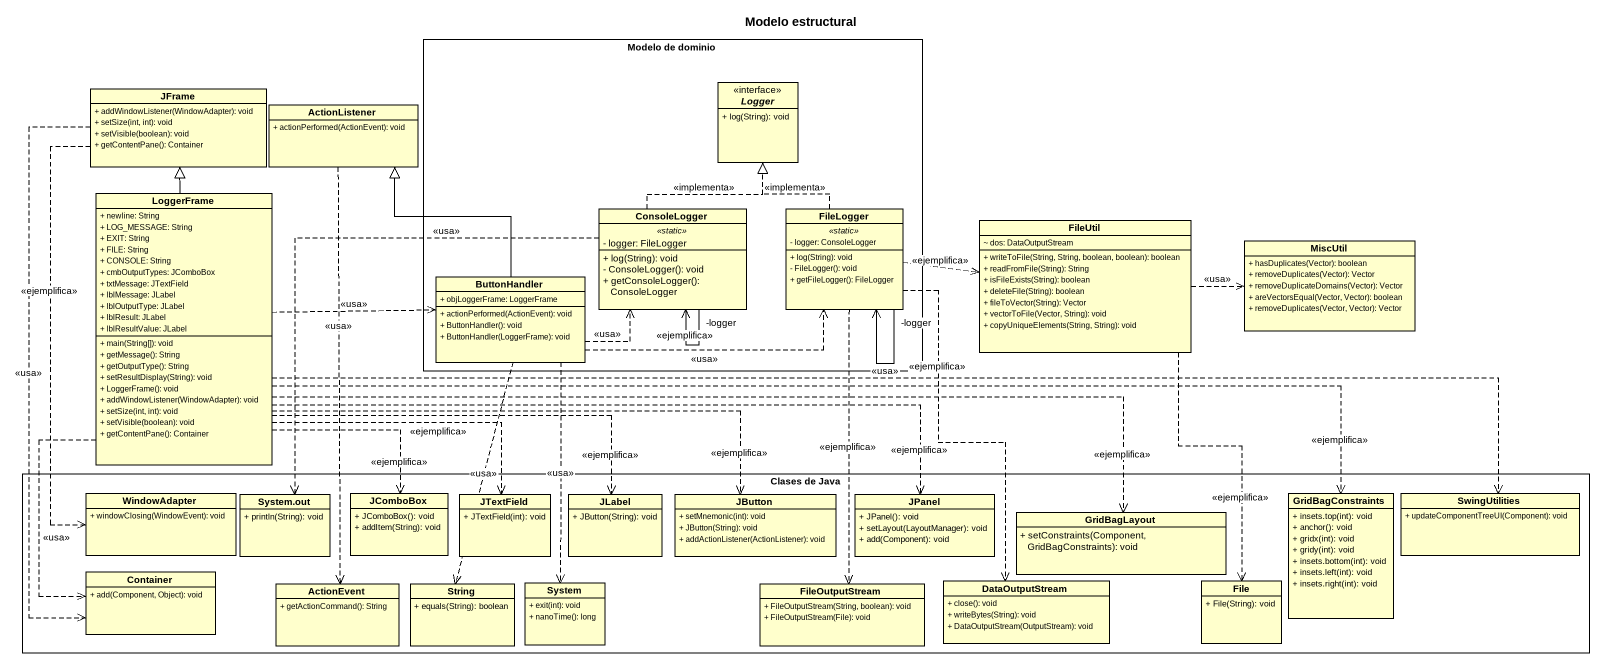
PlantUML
@startuml
title Modelo estructural
hide circle
hide empty members
skinparam classAttributeIconSize 0
rectangle "Modelo de dominio" as Modelo_de_dominio {
  interface Logger {
    + log(String): void
  }
  class ConsoleLogger {
    .. <<static>> ..
    - logger: FileLogger
    --
    + log(String): void
    - ConsoleLogger(): void
    + getConsoleLogger(): ConsoleLogger
  }
  class FileLogger {
    .. <<static>> ..
    - logger: ConsoleLogger
    --
    + log(String): void
    - FileLogger(): void
    + getFileLogger(): FileLogger
  }
  class ButtonHandler {
    + objLoggerFrame: LoggerFrame
    + actionPerformed(ActionEvent): void
    + ButtonHandler(): void
    + ButtonHandler(LoggerFrame): void
  }
}
class JFrame {
  + addWindowListener(WindowAdapter): void
  + setSize(int, int): void
  + setVisible(boolean): void
  + getContentPane(): Container
}
class ActionListener {
  + actionPerformed(ActionEvent): void
}
class LoggerFrame {
  + newline: String
  + LOG_MESSAGE: String
  + EXIT: String
  + FILE: String
  + CONSOLE: String
  + cmbOutputTypes: JComboBox
  + txtMessage: JTextField
  + lblMessage: JLabel
  + lblOutputType: JLabel
  + lblResult: JLabel
  + lblResultValue: JLabel
  + main(String[]): void
  + getMessage(): String
  + getOutputType(): String
  + setResultDisplay(String): void
  + LoggerFrame(): void
  + addWindowListener(WindowAdapter): void
  + setSize(int, int): void
  + setVisible(boolean): void
  + getContentPane(): Container
}
class FileUtil {
  ~ dos: DataOutputStream
  + writeToFile(String, String, boolean, boolean): boolean
  + readFromFile(String): String
  + isFileExists(String): boolean
  + deleteFile(String): boolean
  + fileToVector(String): Vector
  + vectorToFile(Vector, String): void
  + copyUniqueElements(String, String): void
}
class MiscUtil {
  + hasDuplicates(Vector): boolean
  + removeDuplicates(Vector): Vector
  + removeDuplicateDomains(Vector): Vector
  + areVectorsEqual(Vector, Vector): boolean
  + removeDuplicates(Vector, Vector): Vector
}
rectangle "Clases de Java" as Clases_de_Java {
  class WindowAdapter {
    + windowClosing(WindowEvent): void
  }
  class "System.out" as System_out {
    + println(String): void
  }
  class JComboBox {
    + JComboBox(): void
    + addItem(String): void
  }
  class JTextField {
    + JTextField(int): void
  }
  class JLabel {
    + JButton(String): void
  }
  class JButton {
    + setMnemonic(int): void
    + JButton(String): void
    + addActionListener(ActionListener): void
  }
  class JPanel {
    + JPanel(): void
    + setLayout(LayoutManager): void
    + add(Component): void
  }
  class GridBagConstraints {
    + insets.top(int): void
    + anchor(): void
    + gridx(int): void
    + gridy(int): void
    + insets.bottom(int): void
    + insets.left(int): void
    + insets.right(int): void
  }
  class SwingUtilities {
    + updateComponentTreeUI(Component): void
  }
  class GridBagLayout {
    + setConstraints(Component, GridBagConstraints): void
  }
  class Container {
    + add(Component, Object): void
  }
  class ActionEvent {
    + getActionCommand(): String
  }
  class String {
    + equals(String): boolean
  }
  class System {
    + exit(int): void
    + nanoTime(): long
  }
  class FileOutputStream {
    + FileOutputStream(String, boolean): void
    + FileOutputStream(File): void
  }
  class DataOutputStream {
    + close(): void
    + writeBytes(String): void
    + DataOutputStream(OutputStream): void
  }
  class "File" as File_ {
    + File(String): void
  }
}
JFrame ..> WindowAdapter : <<ejemplifica>>
JFrame ..> Container : <<usa>>
ActionListener ..> ActionEvent : <<usa>>
LoggerFrame -up-|> JFrame
LoggerFrame .right.> ButtonHandler : <<usa>>
LoggerFrame ..> JComboBox : <<ejemplifica>>
LoggerFrame ..> JTextField : <<ejemplifica>>
LoggerFrame .right.> JLabel : <<ejemplifica>>
LoggerFrame .right.> JButton : <<ejemplifica>>
LoggerFrame .right.> JPanel : <<ejemplifica>>
LoggerFrame .right.> GridBagConstraints : <<ejemplifica>>
LoggerFrame .right.> SwingUtilities : <<usa>>
LoggerFrame .right.> GridBagLayout : <<ejemplifica>>
LoggerFrame ..> Container : <<usa>>
ConsoleLogger .up.|> Logger : <<implementa>>
ConsoleLogger <-- "-logger" ConsoleLogger : <<ejemplifica>>
ConsoleLogger ..> System_out : <<usa>>
FileLogger .up.|> Logger : <<implementa>>
FileLogger <-- "-logger" FileLogger
FileLogger .right.> FileUtil : <<ejemplifica>>
FileLogger ..> FileOutputStream : <<ejemplifica>>
FileLogger ..> DataOutputStream : <<ejemplifica>>
FileUtil .right.> MiscUtil : <<usa>>
FileUtil ..> File_ : <<ejemplifica>>
ButtonHandler -up-|> ActionListener
ButtonHandler .right.> ConsoleLogger : <<usa>>
ButtonHandler .right.> FileLogger : <<usa>>
ButtonHandler ..> String : <<usa>>
ButtonHandler ..> System : <<usa>>
@enduml
